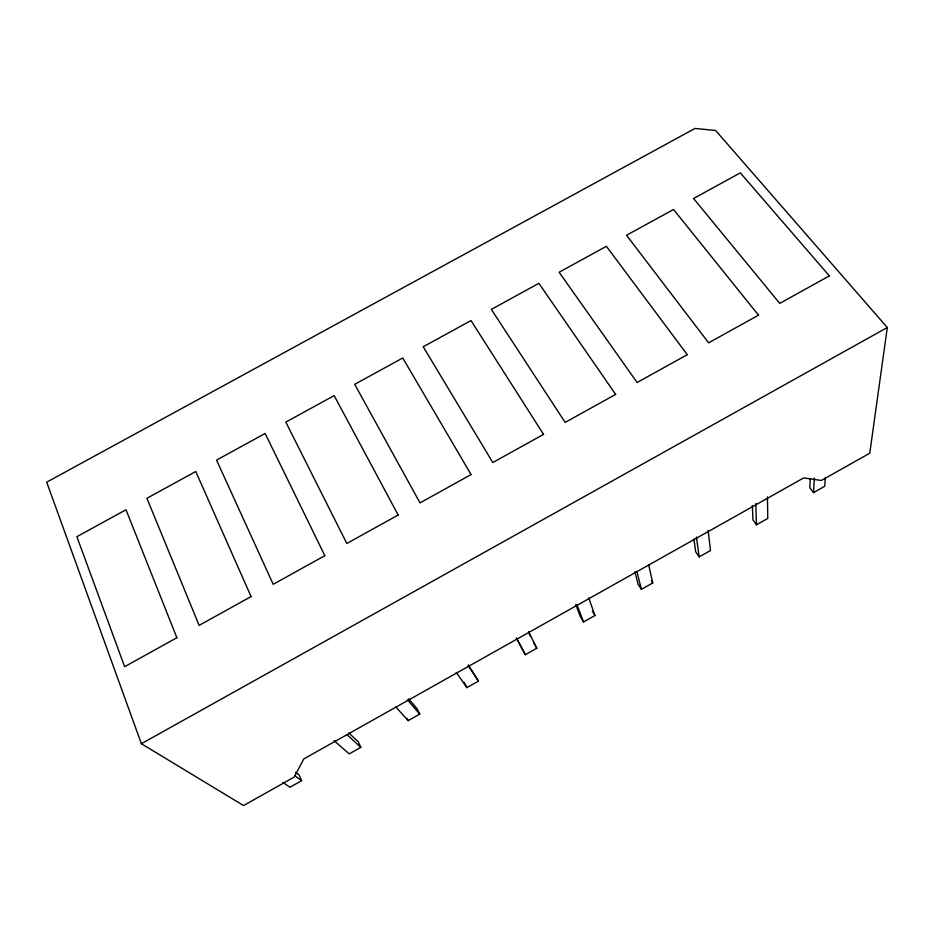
<?xml version="1.0" encoding="UTF-8"?>
<svg xmlns="http://www.w3.org/2000/svg" width="934" height="934" viewBox="0 0 934 934"><rect width="100%" height="100%" fill="white"/><g stroke="black" fill="none" stroke-linecap="round" stroke-linejoin="round"><path stroke-width="1.4" d="M810.245 479.165L809.778 487.723L813.479 492.615L824.687 486.299L825.352 477.706M813.479 492.615L814.366 478.056M887.3 327.507L869.776 453.212L821.336 480.461L803.684 477.916L303.76 758.957L294.268 777.03L243.552 805.563L141.373 743.709L46.7 482.166L695.024 128.437L715.619 130.48L887.3 327.507L141.373 743.709M295.634 772.348L299.149 774.94L301.612 780.684L289.914 787.269L282.92 782.365M348.767 732.956L358.224 741.701L360.828 747.34L349.188 753.89L334.103 740.662M395.806 706.945L408.193 720.651L419.775 714.136L417.019 708.591L408.683 698.854M456.224 672.387L466.907 687.622L478.442 681.131L468.378 664.891M516.304 637.934L525.352 654.687L536.828 648.231L528.586 631.699M575.729 604.543L580.376 616.673L583.528 621.951L594.946 615.518L588.735 597.9M693.904 538.965L695.702 551.819L699.134 556.898L710.459 550.523L708.147 530.43M752.372 505.492L752.932 519.794L756.505 524.78L767.76 518.44L767.456 496.888M634.922 571.678L638.074 584.182L641.366 589.354L652.738 582.968L648.663 564.801M294.607 775.547L301.612 780.684M347.203 734.848L360.828 747.34M407.434 699.799L419.775 714.136M468.156 665.685L478.442 681.131M651.407 580.901L652.738 582.968M592.401 611.315L594.946 615.518M533.793 642.884L536.828 648.231M516.712 638.377L525.352 654.687M464.046 682.159L466.907 687.622M529.309 633.906L530.594 636.474M407.107 718.433L408.193 720.651M576.908 604.543L583.528 621.951M636.918 571.41L641.366 589.354M696.437 537.015L699.134 556.898M755.793 503.438L756.505 524.78M176.876 637.724L124.631 666.701L76.88 536.7L125.997 509.766L176.876 637.724M251.071 596.581L199.129 625.383L146.907 498.289L195.755 471.507L251.071 596.581M324.834 555.672L273.195 584.31L216.56 460.1L265.139 433.458L324.834 555.672M398.164 515.008L346.818 543.483L285.816 422.11L334.138 395.619L398.164 515.008M471.075 474.577L420.02 502.889L354.71 384.341L402.752 357.991L471.075 474.577M543.553 434.38L492.802 462.528L423.219 346.771L471.005 320.56L543.553 434.38M615.623 394.417L565.163 422.401L491.354 309.399L538.883 283.329L615.623 394.417M687.272 354.687L637.105 382.508L559.127 272.238L606.399 246.307L687.272 354.687M758.513 315.178L708.626 342.836L626.527 235.263L673.542 209.485L758.513 315.178M829.345 275.892L779.75 303.398L693.565 198.498L740.335 172.86L829.345 275.892"/></g></svg>
